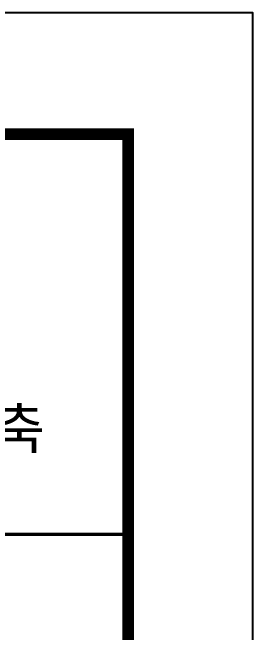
# Model space of a CAD drawing. Header units: millimetres. Extents: x 0 to 63075, y 0 to 44550.
# Drawn here: x 59965 to 63075, y 36531 to 44550 of the extents above; entities that cross this region are included whole.
import ezdxf
from ezdxf.enums import TextEntityAlignment as Align

# ---------------------------------------------------------------- set-up
doc = ezdxf.new("R2010")
doc.units = ezdxf.units.MM
doc.header["$LTSCALE"] = 750
doc.linetypes.add('CEN', pattern=[62, 60, -1, 0, -1])
for name, color, linetype in [('XR-SHEET-SHT', 5, 'Continuous'), ('XR-SHEET-TEXT', 3, 'Continuous'), ('XREF', 7, 'CEN')]:
    doc.layers.add(name, color=color, linetype=linetype)
doc.styles.add('맑은고딕', font='malgun.ttf')

# ---------------------------------------------------------------- blocks, each defined once
blk = doc.blocks.new('XR-FORM-EE', base_point=(461, 408))
at = {"layer": 'XR-SHEET-SHT', "color": 5}
blk.add_lwpolyline([(0, 118800), (168200, 118800), (168200, 0), (0, 0)], close=True, dxfattribs=at)
at = {"layer": 'XR-SHEET-SHT', "color": 5, "const_width": 400}
blk.add_lwpolyline([(9300, 114600), (163900, 114600), (163900, 4200), (9300, 4200)], close=True, dxfattribs=at)
at = {"layer": 'XR-SHEET-SHT', "color": 5, "const_width": 114}
blk.add_lwpolyline([(146700, 100800), (163900, 100800)], dxfattribs=at)
at = {"layer": 'XR-SHEET-TEXT', "color": 3, "style": '맑은고딕'}
blk.add_text('R-Center 구축', height=1400, dxfattribs=at).set_placement((155300, 104449), align=Align.MIDDLE_CENTER)

msp = doc.modelspace()

# ---------------------------------------------------------------- block references
at = {"layer": 'XREF', "xscale": 0.375, "yscale": 0.375, "zscale": 0.375}
msp.add_blockref('XR-FORM-EE', (172.9, 153.2), dxfattribs=at)

doc.saveas('drawing.dxf')
